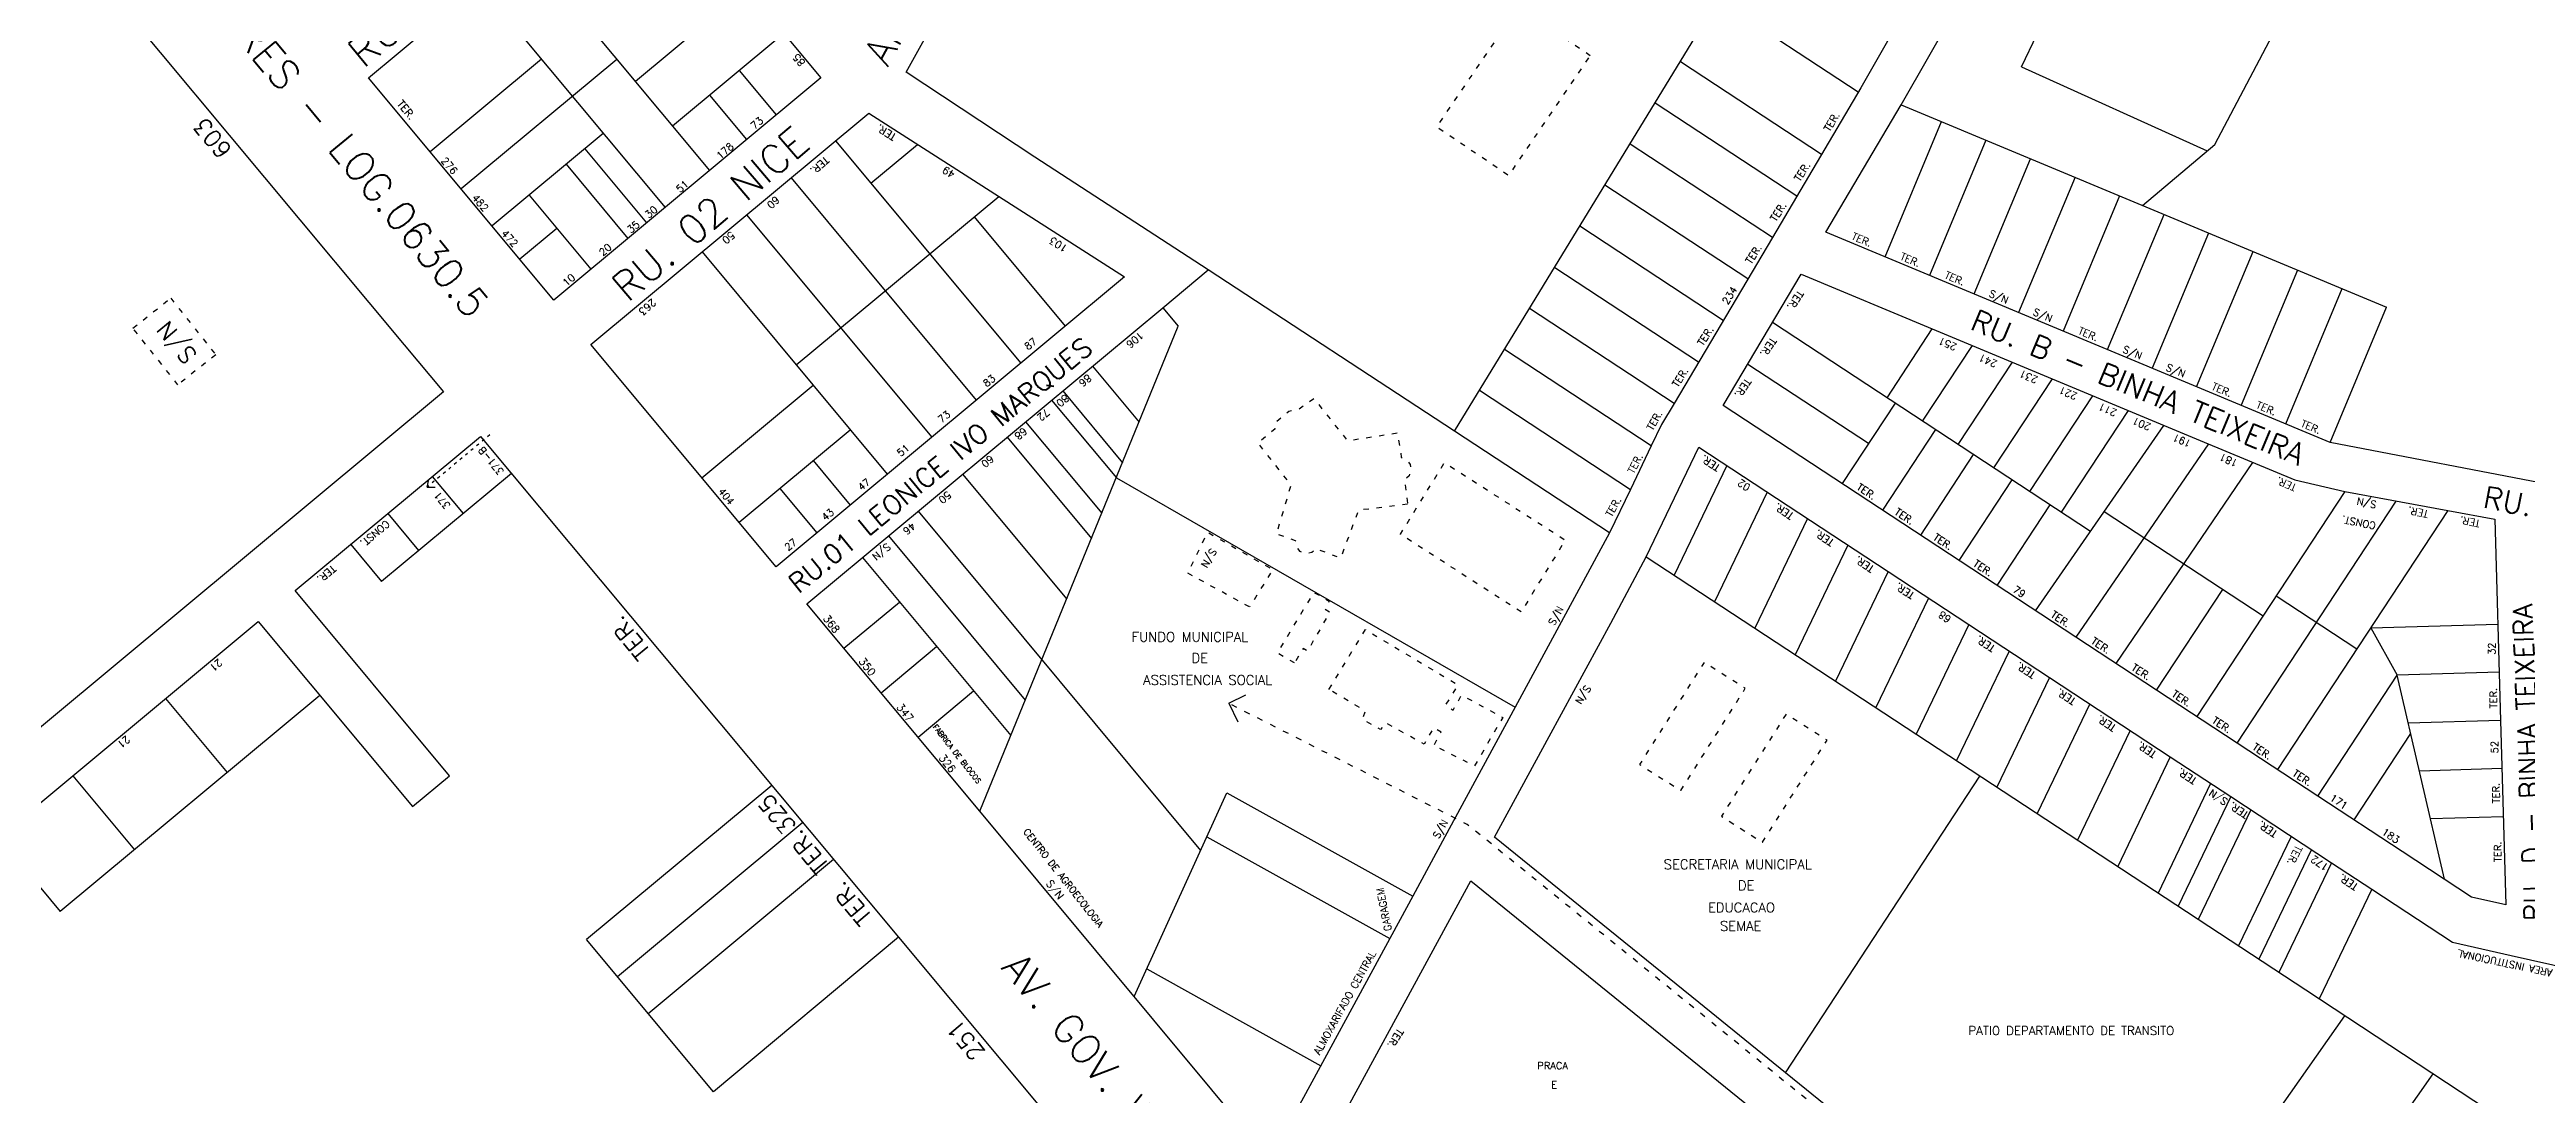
# Model space of a CAD drawing. Extents: x 714896 to 749292, y 8417558 to 8447149.
# Drawn here: x 739160 to 739674, y 8425091 to 8425307 of the extents above; entities that cross this region are included whole.
import ezdxf

# ---------------------------------------------------------------- set-up
doc = ezdxf.new("R2010")
doc.units = 0
doc.header["$MEASUREMENT"] = 0
doc.linetypes.add('ACAD_ISO03W100', pattern=[30, 12, -18])
for name, color, linetype in [('LOTE', 7, 'CONTINUOUS'), ('NUM-PORTA', 7, 'CONTINUOUS'), ('QUADRA', 6, 'CONTINUOUS'), ('REFERENCIA', 7, 'CONTINUOUS'), ('TEXTO', 7, 'CONTINUOUS'), ('TEXTODERUA', 3, 'CONTINUOUS')]:
    doc.layers.add(name, color=color, linetype=linetype)
doc.styles.add('ROMANS', font='ROMANS.SHX', dxfattribs={"height": 1.5})

msp = doc.modelspace()

# ---------------------------------------------------------------- linework, layer by layer
at = {"layer": 'LOTE', "color": 7}
for p, q in [((739258.87, 8425328.29, 511.74), (739297.26, 8425282.18, 511.74)), ((739249.65, 8425320.61, 511.74), (739288.04, 8425274.5, 511.74)), ((739303.42, 8425302.92, 511.74), (739311.1, 8425293.7, 511.74)), ((739297.27, 8425297.8, 511.74), (739304.95, 8425288.58, 511.74)), ((739271.4, 8425286.67, 511.74), (739284.2, 8425271.3, 511.74)), ((739323.39, 8425288.32, 511.74), (739361.78, 8425242.21, 511.74)), ((739267.56, 8425283.47, 511.74), (739280.36, 8425268.1, 511.74)), ((739314.16, 8425280.64, 511.74), (739352.56, 8425234.53, 511.74)), ((739259.87, 8425277.07, 511.74), (739272.67, 8425261.7, 511.74)), ((739304.94, 8425272.96, 511.74), (739343.34, 8425226.85, 511.74)), ((739352.13, 8425272.55, 511.74), (739371, 8425249.89, 511.74)), ((739295.72, 8425265.28, 511.74), (739334.11, 8425219.17, 511.74)), ((739318.75, 8425222, 511.74), (739326.43, 8425212.77, 511.74)), ((739381.61, 8425218.4, 1022.36), (739464.27, 8425170.86, 1022.36)), ((739311.83, 8425216.24, 511.74), (739319.51, 8425207.01, 511.74)), ((739404.53, 8425153.12, 1022.36), (739443.05, 8425131.67, 1022.36)), ((739400.37, 8425143.99, 1022.36), (739438.29, 8425122.88, 1022.36)), ((739387.91, 8425116.6, 1022.36), (739424, 8425096.5, 1022.36))]:
    msp.add_line(p, q, dxfattribs=at)
at = {"layer": 'LOTE', "color": 7, "linetype": 'CONTINUOUS'}
for p, q in [((739451.71, 8425228.14, 2657.63), (739506.27, 8425317.56, 530.97)), ((739483.85, 8425207.02, 510), (739451.71, 8425228.14, 2874.66)), ((739491.44, 8425202.03, 510), (739628.15, 8425112.2, 510)), ((739641.88, 8425133.09, 510), (739630.96, 8425110.35, 510)), ((739628.15, 8425112.2, 510), (739684.38, 8425075.24, 510))]:
    msp.add_line(p, q, dxfattribs=at)
at = {"layer": 'LOTE', "color": 7, "linetype": 'CONTINUOUS', "flags": 128}
for points, elevation in [([(739594.35, 8425274.92), (739609.31, 8425287.54), (739661.71, 8425386.96)], 510.76), ([(739304.96, 8425319.82), (739281.91, 8425300.62)], 511.74), ([(739312.64, 8425310.6), (739289.58, 8425291.4)], 511.74), ([(739262.45, 8425305.24), (739239.39, 8425286.04)], 511.74), ([(739278.07, 8425305.23), (739245.79, 8425278.36)], 511.74), ([(739275.24, 8425289.87), (739252.19, 8425270.67)], 511.74), ([(739330.71, 8425279.53), (739340.41, 8425287.6)], 511.74), ([(739315.24, 8425241.84), (739357.25, 8425276.81)], 511.74), ([(739265.63, 8425270.16), (739257.95, 8425263.76)], 511.74), ([(739400.4, 8425261.36), (739400.65, 8425261.57)], 509.61), ([(739391.23, 8425253.72), (739394.45, 8425249.86)], 511.74), ([(739295.7, 8425218.42), (739318.76, 8425237.62)], 511.74), ([(739376.63, 8425241.56), (739386.3, 8425229.95)], 511.74), ([(739368.18, 8425234.52), (739381.61, 8425218.4)], 511.74), ([(739370.48, 8425236.44), (739382.89, 8425221.54)], 511.74), ([(739303.38, 8425209.2), (739326.44, 8425228.39)], 511.74), ([(739362.8, 8425230.04), (739378.58, 8425211.09)], 511.74), ([(739358.96, 8425226.84), (739376.46, 8425205.83)], 511.74), ([(739349.73, 8425219.17), (739371.31, 8425193.26)], 511.74), ([(739508.17, 8425220.96), (739497.25, 8425198.21)], 510), ([(739516.52, 8425215.46), (739505.61, 8425192.72)], 510), ([(739340.51, 8425211.49), (739399.08, 8425141.15)], 511.74), ([(739524.88, 8425209.97), (739513.97, 8425187.23)], 510), ([(739328.99, 8425201.89), (739359.73, 8425164.97)], 511.74), ([(739334.36, 8425206.37), (739362.73, 8425172.3)], 511.74), ([(739533.24, 8425204.48), (739522.32, 8425181.74)], 510), ([(739549.95, 8425193.5), (739539.04, 8425170.76)], 510), ([(739558.31, 8425188), (739547.39, 8425165.26)], 509.61), ([(739566.67, 8425182.51), (739555.75, 8425159.77)], 510), ([(739575.02, 8425177.02), (739564.11, 8425154.28)], 510), ([(739656.94, 8425135.16), (739647.13, 8425177.5)], 510), ([(739404.89, 8425171.66), (739408.45, 8425173.43)], 1026.3), ([(739404.89, 8425171.66), (739408.45, 8425173.43)], 1026.3), ([(739404.89, 8425171.66), (739406.79, 8425167.83)], 1026.3), ([(739404.89, 8425171.66), (739406.79, 8425167.83)], 1026.3), ([(739583.38, 8425171.53), (739572.46, 8425148.79)], 510), ([(739591.74, 8425166.04), (739580.82, 8425143.3)], 510), ([(739600.09, 8425160.55), (739589.18, 8425137.8)], 510), ([(739608.45, 8425155.05), (739597.54, 8425132.31)], 510), ([(739612.63, 8425152.31), (739601.71, 8425129.57)], 510), ([(739616.81, 8425149.56), (739605.89, 8425126.82)], 509.61), ([(739625.17, 8425144.07), (739614.25, 8425121.33)], 510), ([(739629.34, 8425141.33), (739618.43, 8425118.58)], 510), ([(739633.52, 8425138.58), (739622.61, 8425115.84)], 510)]:
    msp.add_lwpolyline(points, dxfattribs=dict(at, elevation=elevation))
at = {"layer": 'LOTE', "color": 7, "linetype": 'CONTINUOUS'}
for points, elevation in [([(739535.41, 8425298.41), (739506.28, 8425317.55)], 2561.32), ([(739569.23, 8425303.69), (739575.75, 8425317.2)], 510.52), ([(739527.77, 8425285.5), (739498.54, 8425304.71)], 2051.32), ([(739569.23, 8425303.69), (739607.76, 8425286.23)], 510.52), ([(739493.33, 8425296.18), (739522.68, 8425276.89)], 2051.41), ([(739544.31, 8425295.79), (739644.94, 8425253.82)], 510), ([(739540.95, 8425264.27), (739552.65, 8425292.31)], 510), ([(739517.59, 8425268.28), (739488.11, 8425287.65)], 2051.32), ([(739561.88, 8425288.46), (739550.18, 8425260.42)], 510), ([(739559.41, 8425256.57), (739571.11, 8425284.61)], 510), ([(739512.5, 8425259.68), (739482.9, 8425279.13)], 1538.49), ([(739580.34, 8425280.76), (739568.64, 8425252.72)], 510), ([(739589.57, 8425276.91), (739577.87, 8425248.87)], 510), ([(739507.4, 8425251.07), (739477.68, 8425270.6)], 1538.49), ([(739587.1, 8425245.02), (739598.79, 8425273.06)], 510), ([(739608.02, 8425269.21), (739596.32, 8425241.17)], 510), ([(739605.55, 8425237.32), (739617.25, 8425265.37)], 510), ([(739451.71, 8425228.14), (739400.65, 8425261.57)], 510), ([(739472.47, 8425262.08), (739502.31, 8425242.46)], 1538.58), ([(739626.48, 8425261.52), (739614.78, 8425233.47)], 510), ([(739497.22, 8425233.86), (739467.26, 8425253.55)], 1025.66), ([(739624.01, 8425229.62), (739635.71, 8425257.67)], 510), ([(739633.24, 8425225.77), (739644.94, 8425253.82)], 510), ([(739583.55, 8425207.32), (739517.61, 8425250.65)], 510), ([(739541.36, 8425235.04), (739550.75, 8425249.35)], 510), ([(739492.5, 8425225.05), (739462.06, 8425245.06)], 512.83), ([(739548.75, 8425230.19), (739559.06, 8425245.88)], 510), ([(739512.51, 8425242.03), (739537.54, 8425225.59)], 510), ([(739556.14, 8425225.33), (739567.36, 8425242.42)], 510), ([(739563.53, 8425220.47), (739575.67, 8425238.95)], 510), ([(739456.89, 8425236.6), (739488.18, 8425216.04)], 512.92), ([(739543.03, 8425233.95), (739532.04, 8425217.23)], 510), ([(739570.95, 8425215.6), (739584, 8425235.47)], 510), ([(739577.52, 8425211.28), (739591.39, 8425232.39)], 510), ([(739551.38, 8425228.45), (739540.4, 8425211.74)], 510), ([(739572.16, 8425190.87), (739598.77, 8425229.31)], 510), ([(739548.34, 8425206.52), (739559.32, 8425223.24)], 510), ([(739608, 8425225.46), (739580.52, 8425185.38)], 510), ([(739567.26, 8425218.02), (739556.28, 8425201.3)], 510), ([(739588.87, 8425179.89), (739617.23, 8425221.61)], 510), ([(739564.22, 8425196.09), (739575.2, 8425212.8)], 510), ([(739636.25, 8425215.57), (739605.59, 8425168.9)], 510), ([(739613.94, 8425163.41), (739646.93, 8425213.61)], 510), ([(739586.39, 8425211.43), (739619.31, 8425189.8)], 510), ([(739657.6, 8425211.65), (739622.3, 8425157.92)], 510), ([(739597.23, 8425174.4), (739610.96, 8425195.29)], 510), ([(739622.06, 8425193.98), (739638.77, 8425182.99)], 510), ([(739641.64, 8425187.35), (739668, 8425188.1)], 510), ([(739641.64, 8425187.35), (739647.13, 8425177.5)], 510), ([(739630.66, 8425152.43), (739647.13, 8425177.5)], 510), ([(739668.57, 8425168.11), (739649.43, 8425167.56)], 510), ([(739638.18, 8425147.49), (739649.94, 8425165.38)], 510), ([(739520.3, 8425095.03), (739560.61, 8425156.58)], -510), ([(739668.86, 8425158.11), (739651.74, 8425157.62)], 510), ([(739669.14, 8425148.12), (739654.04, 8425147.69)], 510)]:
    msp.add_lwpolyline(points, dxfattribs=dict(at, elevation=elevation))
at = {"layer": 'LOTE', "color": 7, "linetype": 'ACAD_ISO03W100', "ltscale": 0.09}
msp.add_lwpolyline([(739177.74, 8425249.47), (739185.57, 8425255.69), (739194.9, 8425243.95), (739187.07, 8425237.73), (739177.74, 8425249.47)], dxfattribs=at)
at = {"layer": 'LOTE', "color": 7, "elevation": 511.74}
msp.add_lwpolyline([(739353.29, 8425149.26), (739394.45, 8425249.86)], dxfattribs=at)
at = {"layer": 'LOTE', "color": 3, "linetype": 'ACAD_ISO03W100', "ltscale": 0.05}
msp.add_lwpolyline([(739251.73, 8425227.35), (739238.72, 8425216.51)], dxfattribs=at)
at = {"layer": 'LOTE', "color": 7}
for points in [[(739256.19, 8425219.35), (739229.29, 8425196.95)], [(739239.79, 8425218.71), (739246.19, 8425211.03)], [(739230.57, 8425211.03), (739236.97, 8425203.35)], [(739222.88, 8425204.63), (739229.29, 8425196.95)], [(739216.47, 8425173.26), (739162.69, 8425128.48)], [(739184.46, 8425172.64), (739197.27, 8425157.28)], [(739165.25, 8425156.64), (739178.06, 8425141.28)], [(739310.18, 8425154.63), (739271.75, 8425122.64)], [(739316.58, 8425146.96), (739278.16, 8425114.96)], [(739149.88, 8425143.84), (739162.69, 8425128.48)], [(739322.99, 8425139.28), (739284.57, 8425107.28)], [(739298.09, 8425091.07), (739271.75, 8425122.64)], [(739336.44, 8425123.15), (739298.09, 8425091.07)]]:
    msp.add_lwpolyline(points, dxfattribs=at)
at = {"layer": 'LOTE', "color": 3}
for points in [[(739238.72, 8425216.51), (739239.06, 8425218.1)], [(739238.72, 8425216.51), (739240.38, 8425216.5)]]:
    msp.add_lwpolyline(points, dxfattribs=at)
at = {"layer": 'LOTE', "color": 7, "linetype": 'CONTINUOUS', "flags": 128}
for points in [[(739541.6, 8425198.99), (739530.68, 8425176.25)], [(739588.92, 8425039.41), (739636.25, 8425106.87)], [(739606.01, 8425025.56), (739654.6, 8425094.81)]]:
    msp.add_lwpolyline(points, dxfattribs=at)
at = {"layer": 'LOTE', "color": 7, "flags": 128}
for points, elevation in [([(739325.14, 8425183.07), (739336.66, 8425192.67)], 511.74), ([(739332.82, 8425173.85), (739344.34, 8425183.45)], 511.74), ([(739340.49, 8425164.63), (739352.02, 8425174.22)], 511.74), ([(739385.29, 8425110.83), (739404.53, 8425153.12)], 509.61)]:
    msp.add_lwpolyline(points, dxfattribs=dict(at, elevation=elevation))
at = {"layer": 'LOTE', "color": 7, "linetype": 'CONTINUOUS'}
msp.add_lwpolyline([(739668.29, 8425178.1), (739647.13, 8425177.5)], dxfattribs=at)
at = {"layer": 'LOTE', "color": 7, "linetype": 'ACAD_ISO03W100', "ltscale": 0.1, "elevation": 1026.3, "flags": 128}
msp.add_lwpolyline([(739657.43, 8424997.13), (739650.59, 8424987.49), (739597.17, 8425030.79), (739454.36, 8425146.54), (739404.89, 8425171.66)], dxfattribs=at)
at = {"layer": 'QUADRA', "linetype": 'CONTINUOUS', "elevation": 510}
for points in [[(739626.69, 8425440.34), (739661.71, 8425386.96), (739699.06, 8425330.14), (739726.53, 8425288.36), (739754.54, 8425245.74), (739786.03, 8425198.08), (739785.68, 8425197.66), (739768.53, 8425199.94), (739754.73, 8425202.31), (739725.34, 8425207.67), (739679.99, 8425216.8), (739633.24, 8425225.77), (739528.69, 8425269.38), (739544.31, 8425295.79), (739561.2, 8425325.42), (739586.54, 8425369.89), (739610.31, 8425411.59), (739626.69, 8425440.34)], [(739507.42, 8425233.41), (739523.55, 8425260.69), (739550.75, 8425249.35), (739607.1, 8425225.84), (739625.88, 8425218), (739636.25, 8425215.57), (739657.6, 8425211.65), (739667.38, 8425209.85), (739668.57, 8425168.11), (739669.66, 8425129.88), (739662.56, 8425131.47), (739648.17, 8425140.92), (739630.66, 8425152.43), (739530.37, 8425218.33), (739507.42, 8425233.41)]]:
    msp.add_lwpolyline(points, close=True, dxfattribs=at)
at = {"layer": 'QUADRA', "linetype": 'CONTINUOUS'}
for points in [[(739413.45, 8425077.01), (739353.29, 8425149.26), (739317.46, 8425192.29), (739391.23, 8425253.72), (739400.65, 8425261.57), (739364.72, 8425284.93), (739338.03, 8425302.57), (739391.63, 8425399.29)], [(739570.08, 8425359.18), (739535.93, 8425299.3), (739517.59, 8425268.28), (739497.22, 8425233.86), (739494.62, 8425229.46), (739492.5, 8425225.05), (739488.18, 8425216.04), (739483.85, 8425207.02), (739464.27, 8425170.86), (739449.7, 8425143.95), (739443.05, 8425131.67), (739413.45, 8425077.01)]]:
    msp.add_lwpolyline(points, dxfattribs=at)
at = {"layer": 'QUADRA', "color": 6}
msp.add_lwpolyline([(738885.8, 8425390.01), (738977, 8425356.89), (739040.48, 8425333.83), (739076.99, 8425364.22), (739111.4, 8425392.88), (739137.59, 8425361.49), (739176.03, 8425315.42), (739233.94, 8425246.01), (739242.09, 8425236.24), (739119.14, 8425133.86), (739126.82, 8425124.64), (739203.67, 8425188.63), (739235.7, 8425150.24), (739243.39, 8425156.64), (739211.36, 8425195.03), (739249.78, 8425227.03), (739249.78, 8425227.03), (739336.44, 8425123.15), (739368.47, 8425084.76), (739273.05, 8425004.93), (739097.97, 8424858.46), (738257.22, 8424910.13)], dxfattribs=at)
at = {"layer": 'QUADRA', "color": 6, "elevation": 511.74}
for points in [[(739264.99, 8425255.31), (739226.59, 8425301.41), (739281.92, 8425347.49), (739320.32, 8425301.38), (739264.99, 8425255.31)], [(739311.06, 8425199.98), (739272.67, 8425246.08), (739330.3, 8425294.08), (739383.3, 8425260.13), (739311.06, 8425199.98)]]:
    msp.add_lwpolyline(points, close=True, dxfattribs=at)
at = {"layer": 'QUADRA', "linetype": 'CONTINUOUS', "flags": 128}
msp.add_lwpolyline([(739674.21, 8425023.76), (739656.98, 8424999.21), (739650.29, 8424989.67), (739622.25, 8425012.4), (739594.68, 8425034.74), (739574.02, 8425051.48), (739541.41, 8425077.92), (739520.3, 8425095.03), (739502.34, 8425109.59), (739479.19, 8425128.35), (739459.99, 8425143.91), (739471.33, 8425164.8), (739484.08, 8425188.3), (739491.44, 8425202.03), (739502.35, 8425224.77), (739541.6, 8425198.99), (739575.02, 8425177.02), (739600.09, 8425160.55), (739612.63, 8425152.31), (739633.52, 8425138.58), (739641.88, 8425133.09), (739658.59, 8425122.1), (739670.75, 8425119.38), (739683.42, 8425116.55)], dxfattribs=at)
at = {"layer": 'QUADRA', "linetype": 'CONTINUOUS'}
msp.add_lwpolyline([(739481.38, 8424995.43), (739419.65, 8425069.56), (739455.07, 8425134.84), (739525.38, 8425077.85), (739495.23, 8425051.62), (739476.03, 8425074.67), (739470.75, 8425070.08), (739489.95, 8425047.02), (739494, 8425042.15), (739511.2, 8425021.5), (739516.48, 8425026.1), (739499.29, 8425046.75), (739530.38, 8425073.8), (739551.65, 8425056.56), (739481.38, 8424995.43)], close=True, dxfattribs=at)
at = {"layer": 'REFERENCIA', "linetype": 'ACAD_ISO03W100', "ltscale": 0.09, "flags": 128}
for points, elevation in [([(739479.86, 8425305.97), (739464.89, 8425316.07), (739448.02, 8425291.26), (739462.99, 8425281.15), (739479.86, 8425305.97)], 1020.9), ([(739441.97, 8425212.95), (739431.78, 8425211.7), (739428.11, 8425201.77), (739423.03, 8425203.69), (739422.14, 8425202.92), (739420.89, 8425202.69), (739419.73, 8425203.12), (739418.98, 8425204), (739418.77, 8425205.34), (739414.83, 8425206.81), (739417.85, 8425216.95), (739410.93, 8425225.7), (739414.55, 8425228.64), (739414.57, 8425229.97), (739417.38, 8425232.27), (739419.37, 8425232.64), (739422.53, 8425234.9), (739429.48, 8425226.15), (739439.88, 8425227.74), (739440.68, 8425222.7), (739441.79, 8425222.19), (739442.54, 8425221.17), (739442.71, 8425220), (739442.28, 8425218.84), (739441.32, 8425218.02), (739441.97, 8425212.95)], 1022.36), ([(739465.5, 8425190.62), (739440.48, 8425206.72), (739449.64, 8425221.59), (739474.66, 8425205.52), (739465.5, 8425190.62)], 1022.36), ([(739409.21, 8425191.65), (739396.43, 8425198.63), (739400.5, 8425207.15), (739414.05, 8425199.4), (739409.21, 8425191.65)], 1026.3), ([(739418.54, 8425180.03), (739415.03, 8425182.08), (739422.58, 8425194.68), (739425.73, 8425192.85), (739424.82, 8425191.25), (739425.87, 8425190.61), (739421.22, 8425182.47), (739420.31, 8425183.05), (739418.54, 8425180.03)], 1026.3), ([(739425.68, 8425174.54), (739433.23, 8425186.94), (739452.4, 8425175.52), (739449.83, 8425171.29), (739451.44, 8425170.27), (739453.17, 8425173.38), (739461.69, 8425168.74), (739455.88, 8425158.66), (739447.44, 8425162.87), (739448.91, 8425165.68), (739447.36, 8425166.6), (739445.39, 8425163.18), (739437.49, 8425167.58), (739436.33, 8425166.22), (739432.65, 8425168.34), (739433.23, 8425170.1), (739425.68, 8425174.54)], 1026.3), ([(739498.62, 8425153.58), (739511.98, 8425174.77), (739503.43, 8425180.16), (739490.08, 8425158.97), (739498.62, 8425153.58)], 1022.36), ([(739515.54, 8425142.84), (739528.94, 8425164), (739520.44, 8425169.39), (739507.03, 8425148.23), (739515.54, 8425142.84)], 1022.36)]:
    msp.add_lwpolyline(points, dxfattribs=dict(at, elevation=elevation))

# ---------------------------------------------------------------- texts
at = {"layer": 'NUM-PORTA', "color": 7, "style": 'ROMANS'}
for s, height, rotation, p in [('85', 1.518, 130.8171, (739317.22, 8425304.6)), ('603', 3.5, 129.6634, (739198.47, 8425286.49)), ('73', 1.518, 40.8171, (739306.61, 8425290.58)), ('276', 1.518, 310.8171, (739241.49, 8425284.15)), ('178', 1.518, 40.8171, (739299.5, 8425284.38)), ('51', 1.518, 40.8171, (739291.14, 8425277.45)), ('49', 1.522, 147.9498, (739348.35, 8425281.76)), ('482', 1.518, 310.8171, (739247.9, 8425276.45)), ('30', 1.518, 40.8171, (739284.69, 8425272.14)), ('60', 1.513, 223.0422, (739310.91, 8425276.99)), ('472', 1.518, 312.4908, (739253.97, 8425269.02)), ('35', 1.518, 40.8171, (739280.99, 8425269.05)), ('50', 1.513, 221.0429, (739301.68, 8425269.66)), ('20', 1.518, 40.8171, (739275.17, 8425264.33)), ('103', 1.52, 147.9345, (739371.64, 8425266.41)), ('10', 1.518, 40.8171, (739267.62, 8425258.05)), ('263', 1.513, 221.0429, (739285.37, 8425255.7)), ('S/N', 3.5, 129.6634, (739191.22, 8425243.92)), ('106', 1.51, 219.6501, (739386.48, 8425248.85)), ('87', 1.493, 39.0942, (739363.31, 8425244.83)), ('83', 1.493, 39.0942, (739354.73, 8425237.17)), ('86', 1.516, 219.8288, (739375.66, 8425240.03)), ('73', 1.492, 39.1175, (739345.38, 8425229.71)), ('72', 1.505, 219.922, (739367.01, 8425232.9)), ('80', 1.516, 219.8288, (739371, 8425235.85)), ('68', 1.505, 219.922, (739362.32, 8425228.99)), ('371-B', 1.5, 129.6634, (739254.76, 8425219.77)), ('51', 1.492, 39.1232, (739336.89, 8425222.75)), ('60', 1.505, 219.922, (739355.43, 8425223.25)), ('47', 1.492, 39.1232, (739328.78, 8425215.67)), ('371', 1.5, 129.6634, (739243.67, 8425212.72)), ('404', 1.46, 309.271, (739298.99, 8425215.58)), ('43', 1.492, 39.1232, (739321.26, 8425209.41)), ('50', 1.506, 219.9238, (739346.58, 8425215.77)), ('46', 1.505, 219.9432, (739339.2, 8425209.32)), ('27', 1.492, 39.1232, (739313.56, 8425203.2)), ('S/N', 1.505, 219.9432, (739334.02, 8425205.01, 0.26)), ('S/N', 1.528, 238.9701, (739401.21, 8425203.97)), ('368', 1.575, 308.0988, (739320.69, 8425189.23)), ('350', 1.585, 308.2078, (739328.08, 8425180.36)), ('21', 1.5, 219.6634, (739195.47, 8425180.98)), ('347', 1.587, 308.2478, (739335.93, 8425170.84)), ('S/N', 1.5, 237.3445, (739478.87, 8425175.58, 0.8)), ('21', 1.5, 219.6634, (739176.37, 8425165.07)), ('326', 1.587, 308.2478, (739344.7, 8425160.31)), ('325', 3.5, 129.6634, (739315.48, 8425146.25)), ('S/N', 1.587, 308.2478, (739366.92, 8425134.26)), ('251', 3.5, 129.6634, (739354.57, 8425099.4))]:
    msp.add_text(s, height=height, rotation=rotation, dxfattribs=at).set_placement(p)
at = {"layer": 'NUM-PORTA', "style": 'ROMANS'}
for s, rotation, p in [('234', 57.5215, (739508.32, 8425254.25)), ('S/N', 337.2047, (739562.36, 8425256.09)), ('S/N', 337.2047, (739571.46, 8425252.29)), ('251', 156.4053, (739555.99, 8425246.11)), ('241', 156.4053, (739564.35, 8425242.63)), ('S/N', 337.2047, (739590.07, 8425244.53)), ('231', 156.4053, (739572.79, 8425239.29)), ('S/N', 337.2047, (739599.04, 8425240.78)), ('221', 156.4053, (739580.97, 8425235.88)), ('211', 156.4053, (739589.16, 8425232.46)), ('201', 156.4053, (739596.21, 8425229.52)), ('191', 156.4053, (739604.56, 8425226.06)), ('181', 156.4053, (739614.23, 8425222.02)), ('02', 146.0819, (739513.19, 8425216.82)), ('S/N', 168.4319, (739642.96, 8425213.55)), ('S/N', 60.9158, (739472.38, 8425187.66, 0.09)), ('79', 326.6052, (739567.29, 8425194.87)), ('68', 146.0819, (739554.81, 8425189.47)), ('32', 90.4837, (739667.5, 8425181.71)), ('52', 90.4837, (739668.08, 8425161.28)), ('S/N', 146.0819, (739612.19, 8425151.66)), ('171', 326.6052, (739633.01, 8425151.68)), ('S/N', 60.9158, (739448.43, 8425143.42, 0.09)), ('183', 326.6052, (739643.78, 8425144.61)), ('172', 146.0819, (739633.06, 8425138.05)), ('ALMOXARIFADO CENTRAL', 60.9158, (739423.73, 8425098.62, 0.09))]:
    msp.add_text(s, height=1.5, rotation=rotation, dxfattribs=at).set_placement(p)
at = {"layer": 'TEXTO', "style": 'ROMANS'}
for s, height, rotation, p in [('TER.', 1.553, 309.5554, (739232.41, 8425295.95)), ('TER.', 1.522, 147.9498, (739336.14, 8425289.57)), ('TER.', 1.5, 59.3777, (739529.47, 8425290.07, -512.44)), ('TER.', 1.513, 220.9371, (739321.2, 8425285.2)), ('TER.', 1.5, 57.5215, (739523.29, 8425279.74)), ('TER.', 1.5, 57.5215, (739518.32, 8425271.42, 0.09)), ('TER.', 1.5, 337.2047, (739533.88, 8425267.97)), ('TER.', 1.5, 57.5215, (739513.2, 8425262.62)), ('TER.', 1.5, 337.2047, (739543.93, 8425263.78)), ('TER.', 1.5, 337.2047, (739553.16, 8425259.93)), ('TER.', 1.5, 236.0183, (739522.93, 8425257.46, 510)), ('TER.', 1.5, 57.5215, (739503.21, 8425245.65)), ('TER.', 1.5, 337.2047, (739580.84, 8425248.38)), ('TER.', 1.5, 236.0183, (739517.32, 8425247.7, 510)), ('TER.', 1.5, 58.4462, (739498.02, 8425237.07, 0.09)), ('TER.', 1.5, 236.0183, (739512.04, 8425239.21, 510)), ('TER.', 1.5, 337.2047, (739608.53, 8425236.83)), ('TER.', 1.5, 337.2047, (739617.76, 8425232.98)), ('TER.', 1.5, 60.2557, (739492.76, 8425228.1)), ('TER.', 1.5, 337.2047, (739626.99, 8425229.13)), ('TER.', 1.5, 62.3316, (739488.85, 8425219.16)), ('TER.', 1.5, 146.0819, (739506.95, 8425220.92)), ('TER.', 1.5, 326.6052, (739534.92, 8425216.14)), ('TER.', 1.5, 156.4053, (739626.39, 8425216.98)), ('TER.', 1.5, 60.9158, (739484.28, 8425210.19, 0.09)), ('TER.', 1.5, 146.0819, (739522.17, 8425210.92)), ('TER.', 1.5, 326.6052, (739542.79, 8425210.97)), ('TER.', 1.5, 168.4319, (739653.67, 8425211.62)), ('TER.', 1.5, 146.0819, (739530.53, 8425205.43)), ('TER.', 1.5, 326.6052, (739550.79, 8425205.71)), ('CONST.', 1.5, 168.4319, (739642.79, 8425209.17)), ('TER.', 1.5, 168.6503, (739664.41, 8425209.65)), ('TER.', 1.5, 146.0819, (739538.88, 8425199.93, -510)), ('TER.', 1.5, 146.0819, (739547.24, 8425194.44)), ('TER.', 1.5, 326.6052, (739559.09, 8425200.26)), ('TER.', 3.5, 129.6634, (739285.26, 8425182.47)), ('TER.', 1.5, 326.6052, (739575.16, 8425189.69)), ('TER.', 1.5, 146.0819, (739563.95, 8425183.46)), ('TER.', 1.5, 326.6052, (739583.52, 8425184.2)), ('TER.', 1.5, 146.0819, (739572.31, 8425177.97)), ('TER.', 1.5, 326.6052, (739591.88, 8425178.71)), ('TER.', 1.5, 146.0819, (739580.67, 8425172.48)), ('TER.', 1.5, 326.6052, (739600.23, 8425173.22)), ('TER.', 1.5, 90.4837, (739667.82, 8425170.62)), ('TER.', 1.5, 146.0819, (739589.03, 8425166.98)), ('TER.', 1.5, 326.6052, (739608.59, 8425167.73)), ('TER.', 1.5, 146.0819, (739597.38, 8425161.49)), ('TER.', 1.5, 326.6052, (739616.95, 8425162.24)), ('TER.', 1.5, 146.0819, (739605.74, 8425156)), ('TER.', 1.5, 326.6052, (739625.3, 8425156.74)), ('TER.', 1.5, 146.0819, (739616.48, 8425148.94)), ('TER.', 1.5, 90.4837, (739668.38, 8425150.93)), ('TER.', 3.5, 129.6634, (739322.28, 8425138.1)), ('TER.', 1.5, 146.0819, (739622.45, 8425145.02)), ('TER.', 1.5, 242.8149, (739626.16, 8425142.34)), ('TER.', 1.5, 90.4837, (739668.72, 8425138.76)), ('TER.', 1.5, 146.0819, (739639.17, 8425134.03)), ('TER.', 3.5, 129.6634, (739331.22, 8425127.39)), ('GARAGEM', 1.5, 101.0408, (739438.7, 8425124.57, 0.09)), ('AREA INSTITUCIONAL', 1.5, 168.0688, (739679.39, 8425116.45, -510))]:
    msp.add_text(s, height=height, rotation=rotation, dxfattribs=at).set_placement(p)
at = {"layer": 'TEXTO', "color": 7, "style": 'ROMANS'}
for s, height, rotation, p in [('CONST.', 1.5, 219.6634, (739230.19, 8425209.75)), ('TER.', 1.5, 219.6634, (739219.03, 8425200.45)), ('FABRICA DE BLOCOS', 1.1, 308.2478, (739343.48, 8425166.73)), ('CENTRO DE AGROECOLOGIA', 1.4, 308.2478, (739362.22, 8425145)), ('TER.', 1.5, 237.717, (739439.95, 8425104.36, -1021.55))]:
    msp.add_text(s, height=height, rotation=rotation, dxfattribs=at).set_placement(p)
at = {"layer": 'TEXTO', "style": 'ROMANS'}
for s, height, p in [('FUNDO MUNICIPAL', 2, (739384.78, 8425184.44, -508)), ('DE', 2, (739397.19, 8425180.08, -508)), ('ASSISTENCIA SOCIAL', 2, (739387.17, 8425175.5, -508)), ('SECRETARIA MUNICIPAL', 2, (739495.08, 8425137.26, 2.01)), ('DE', 2, (739510.46, 8425132.9, 2.01)), ('EDUCACAO', 2, (739504.26, 8425128.31, 2.01)), ('SEMAE', 2, (739506.74, 8425124.47, 2.01)), ('PATIO DEPARTAMENTO DE TRANSITO', 1.8, (739558.25, 8425102.88, 509.61))]:
    msp.add_text(s, height=height, dxfattribs=at).set_placement(p)
at = {"layer": 'TEXTO', "color": 7, "style": 'ROMANS'}
for s, p in [('PRACA', (739468.86, 8425095.76, -1021.55)), ('E', (739471.73, 8425091.79, -1021.55))]:
    msp.add_text(s, height=1.5, dxfattribs=at).set_placement(p)
at = {"layer": 'TEXTODERUA', "style": 'ROMANS'}
for s, height, rotation, p in [('RU. 03 ADELIA MOREIRA PRATES - LOG. 0666.6', 6, 39.6262, (739225.54, 8425303.26)), ('AMARAL BALEEIRO - LOG. 0665.8', 6, 61.0913, (739334.15, 8425303.49)), ('AV. GOV. WALDIR PIRES - LOG.0630.5', 6, 309.5211, (739149.02, 8425370.2)), ('RU. 02 NICE', 6, 40.4198, (739280.31, 8425254.65)), ('RU. B - BINHA TEIXEIRA', 4.5, 337.423, (739558.28, 8425249.34)), ('RU.01 LEONICE IVO MARQUES', 4, 39.5211, (739315.77, 8425194.29)), ('RU. CARMITA O. PEREIRA (DONA ZIZI)', 4.5, 349.4518, (739664.67, 8425212.29)), ('RU. D - BINHA TEIXEIRA', 4, 92.1236, (739677.53, 8425126.61)), ('AV. GOV. WALDIR PIRES - LOG.0630.5', 6, 309.5211, (739357.55, 8425116.69))]:
    msp.add_text(s, height=height, rotation=rotation, dxfattribs=at).set_placement(p)

doc.saveas('drawing.dxf')
